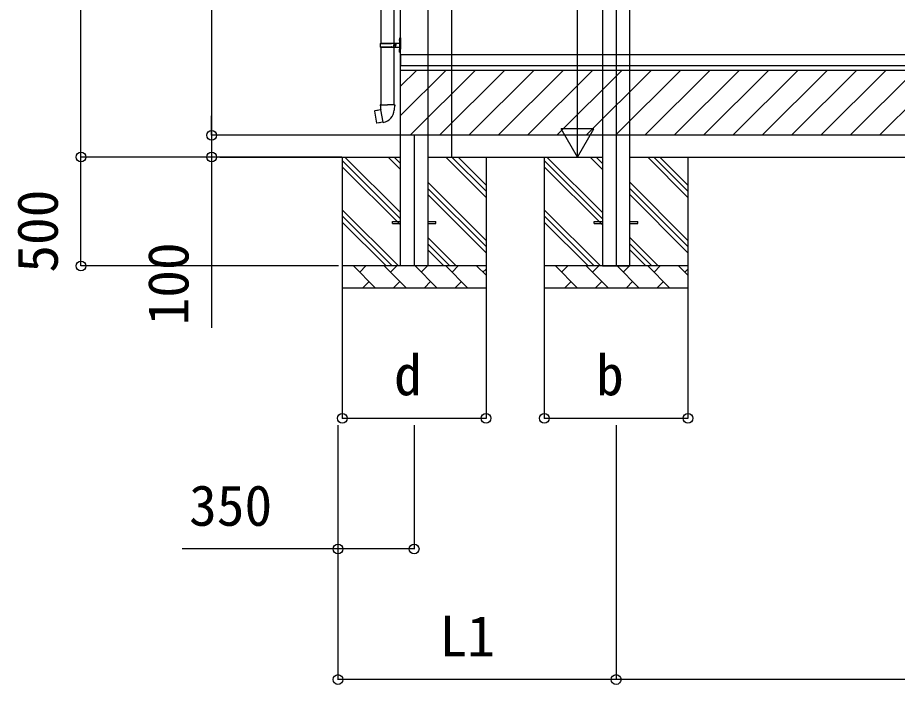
# Model space of a CAD drawing. Units: millimetres, scale not verified. Extents: x -13125 to 13125, y -19494 to 19412.
# Drawn here: x -3083 to 957, y -7266 to -4203 of the extents above; entities that cross this region are included whole.
import ezdxf
from ezdxf.enums import TextEntityAlignment as Align

# ---------------------------------------------------------------- set-up
doc = ezdxf.new("R2010")
doc.units = ezdxf.units.MM
doc.header["$LTSCALE"] = 70
for name, color, linetype in [('0-5_YKK_13', 4, 'Continuous'), ('0-6_YKK_A1', 4, 'Continuous'), ('0-7_YKK_D', 6, 'Continuous')]:
    doc.layers.add(name, color=color, linetype=linetype)
doc.styles.add('ＭＳ ゴシック', font='')
doc.styles.get('ＭＳ ゴシック').set_extended_font_data('MS Gothic')

msp = doc.modelspace()

# ---------------------------------------------------------------- linework, layer by layer
at = {"layer": '0-5_YKK_13'}
for p, q in [((-1416.5, -4320.86), (-1330.5, -4320.86)), ((-1416.5, -4320.86), (-1416.5, -4322.86)), ((-1357.5, -4320.86), (-1357.5, -4325.36)), ((-1349.5, -4320.86), (-1349.5, -4329.86)), ((-1330.8, -4303.72), (-1328.76, -4304.71)), ((-1329.53, -4301.71), (-1328.9, -4301.71)), ((-1329.53, -4301.71), (-1329.53, -4310.01)), ((-1329.53, -4310.01), (-1328.9, -4310.01)), ((-1328.9, -4301.71), (-1328.9, -4310.01)), ((-1328.9, -4301.71), (-1328.5, -4302.11)), ((-1328.9, -4310.01), (-1328.5, -4309.61)), ((-1328.76, -4304.71), (-1328.15, -4305.86)), ((-1328.5, -4297.86), (-1325.5, -4296.36)), ((-1328.5, -4297.86), (-1328.5, -4347.94)), ((-1328.5, -4302.11), (-1328.5, -4309.61)), ((-1325.5, -4296.36), (-1325.5, -4347.94)), ((-1325.5, -4296.36), (-1324.5, -4296.36)), ((-1324.5, -4296.36), (-1324.5, -4347.94)), ((-1324.5, -4319.97), (-1324.5, -4329.86)), ((-1417.5, -4322.86), (-1367.17, -4322.86)), ((-1417.5, -4336.86), (-1367.17, -4336.86)), ((-1416.5, -4338.86), (-1416.5, -4336.86)), ((-1416.5, -4338.86), (-1330.5, -4338.86)), ((-1414.5, -4338.86), (-1414.5, -4603.79)), ((-1357.5, -4325.36), (-1355.5, -4325.36)), ((-1357.5, -4338.86), (-1357.5, -4334.36)), ((-1357.5, -4334.36), (-1355.5, -4334.36)), ((-1355.5, -4325.36), (-1355.5, -4329.86)), ((-1355.5, -4334.36), (-1355.5, -4329.86)), ((-1354.5, -4338.86), (-1354.5, -4603.79)), ((-1349.5, -4325.36), (-1346.5, -4325.36)), ((-1349.5, -4338.86), (-1349.5, -4329.86)), ((-1349.5, -4334.36), (-1346.5, -4334.36)), ((-1346.5, -4325.36), (-1346.5, -4329.86)), ((-1346.5, -4334.36), (-1346.5, -4329.86)), ((-1330.8, -4351.72), (-1328.76, -4352.71)), ((-1329.53, -4349.71), (-1328.9, -4349.71)), ((-1329.53, -4349.71), (-1329.53, -4358.01)), ((-1329.53, -4358.01), (-1328.9, -4358.01)), ((-1328.9, -4349.71), (-1328.9, -4358.01)), ((-1328.9, -4349.71), (-1328.5, -4350.11)), ((-1328.9, -4358.01), (-1328.5, -4357.61)), ((-1328.76, -4352.71), (-1328.15, -4353.86)), ((-1328.5, -4361.86), (-1328.5, -4347.94)), ((-1328.5, -4350.11), (-1328.5, -4357.61)), ((-1328.5, -4361.86), (-1325.5, -4363.36)), ((-1325.5, -4363.36), (-1325.5, -4347.94)), ((-1324.5, -4363.36), (-1324.5, -4347.94)), ((-1325.5, -4363.36), (-1324.5, -4363.36)), ((-1416.35, -4603.79), (-1418.5, -4604.57)), ((-1418.5, -4604.57), (-1418.5, -4608.19)), ((-1416.35, -4603.79), (-1384.5, -4603.79)), ((-1416.35, -4603.79), (-1416.26, -4609.01)), ((-1352.65, -4603.79), (-1384.5, -4603.79)), ((-1352.65, -4603.79), (-1350.5, -4604.57)), ((-1350.5, -4604.57), (-1350.5, -4608.19)), ((-1442.96, -4632.24), (-1443.77, -4633.41)), ((-1443.77, -4633.41), (-1434.15, -4687.97)), ((-1415.09, -4626.99), (-1442.96, -4632.24)), ((-1430.22, -4629.64), (-1430.43, -4629.88)), ((-1418.5, -4608.19), (-1416.26, -4609.01)), ((-1416.26, -4609.01), (-1416, -4623.79)), ((-1416, -4623.79), (-1414.65, -4625.79)), ((-1404.74, -4684.29), (-1414.87, -4626.81)), ((-1414.85, -4625.99), (-1414.85, -4626.7)), ((-1414.65, -4625.79), (-1414.68, -4625.8)), ((-1354.31, -4625.73), (-1354.39, -4627.9)), ((-1353, -4623.79), (-1354.31, -4625.73)), ((-1350.5, -4608.19), (-1352.74, -4609.01)), ((-1404.43, -4685.05), (-1404.67, -4684.39)), ((-1420.12, -4686.88), (-1420.41, -4686.73)), ((-1362, -5139.5), (-1324.5, -5139.5)), ((-1362, -5148.5), (-1362, -5139.5)), ((-1362, -5148.5), (-1324.5, -5148.5)), ((-1199.5, -5139.5), (-1162, -5139.5)), ((-1199.5, -5148.5), (-1162, -5148.5)), ((-1162, -5148.5), (-1162, -5139.5)), ((-434.59, -5139.5), (-397.09, -5139.5)), ((-434.59, -5148.5), (-434.59, -5139.5)), ((-434.59, -5148.5), (-397.09, -5148.5)), ((-272.09, -5139.5), (-234.59, -5139.5)), ((-272.09, -5148.5), (-234.59, -5148.5)), ((-234.59, -5148.5), (-234.59, -5139.5))]:
    msp.add_line(p, q, dxfattribs=at)
for points in [[(-1414.5, -3518.86), (-1414.5, -4319.97), (-1414.5, -4320.86)], [(-1354.5, -3518.86), (-1354.5, -4319.97), (-1354.5, -4320.86)], [(-1330.8, -4308.01), (-1328.76, -4307.01), (-1328.15, -4305.86)], [(-1330.8, -4356.01), (-1328.76, -4355.01), (-1328.15, -4353.86)], [(-1352.65, -4603.79), (-1352.74, -4609.01), (-1353, -4623.79)], [(-1427.97, -4629.42), (-1428.25, -4629.27), (-1430.22, -4629.64)], [(-1405.01, -4684.2), (-1432.99, -4688.79), (-1434.15, -4687.97)], [(-1417.94, -4686.32), (-1418.15, -4686.56), (-1420.12, -4686.88)]]:
    msp.add_lwpolyline(points, dxfattribs=at)
for centre, radius, start, end in [((-1367.17, -4320.86), 2, 270, 359.99998), ((-1325.2, -4305.86), 6, 136.21765, 223.78235), ((-1330.5, -4318.86), 2, 270, 326.56047), ((-1368.75, -4329.86), 49.25, 171.82876, 180.00002), ((-1368.75, -4329.86), 49.25, 180.00002, 188.17127), ((-1367.17, -4338.86), 2, 0.00005, 90.00004), ((-1325.2, -4353.86), 6, 136.21765, 223.78235), ((-1330.5, -4340.86), 2, 0.00005, 90.00004), ((-1415.15, -4626.7), 0.3, 280.66842, 0), ((-1414.65, -4625.99), 0.2, 100, 180), ((-1414.65, -4625.79), 60.3, 279.96938, 358), ((-1404.96, -4684.49), 0.3, 20, 99.33158), ((-1404.25, -4684.98), 0.2, 200, 279.96938)]:
    msp.add_arc(centre, radius, start, end, dxfattribs=at)
at = {"layer": '0-6_YKK_A1'}
for p, q in [((4259.8, -4424), (-1324.5, -4424)), ((-1324.5, -4518.22), (-1250.28, -4444)), ((-1324.5, -4652.92), (-1115.58, -4444)), ((-1280.88, -4744), (-980.88, -4444)), ((-1146.17, -4744), (-846.17, -4444)), ((-1011.47, -4744), (-711.47, -4444)), ((-876.77, -4744), (-576.77, -4444)), ((-742.06, -4744), (-442.06, -4444)), ((-607.36, -4744), (-307.36, -4444)), ((-472.65, -4744), (-172.65, -4444)), ((-337.95, -4744), (-37.95, -4444)), ((-203.25, -4744), (96.75, -4444)), ((-68.54, -4744), (231.46, -4444)), ((66.16, -4744), (366.16, -4444)), ((200.87, -4744), (500.87, -4444)), ((335.57, -4744), (635.57, -4444)), ((470.27, -4744), (770.27, -4444)), ((604.98, -4744), (904.98, -4444)), ((739.68, -4744), (1039.68, -4444)), ((874.38, -4744), (1174.38, -4444)), ((4585.63, -4744), (-1690.32, -4744)), ((-1262, -4744), (-1262, -5344)), ((-2154.89, -4844), (-1324.5, -4844)), ((-1592, -4844), (-1592, -5444)), ((-1324.5, -5099.1), (-1579.6, -4844)), ((-1324.5, -4901.11), (-1381.61, -4844)), ((-1324.5, -4872.82), (-1353.32, -4844)), ((-1199.5, -4844), (-397.09, -4844)), ((-932, -5029.05), (-1117.05, -4844)), ((-932, -5000.77), (-1088.77, -4844)), ((-932, -4972.48), (-1060.48, -4844)), ((-932, -4844), (-932, -5444)), ((-664.59, -4844), (-664.59, -5444)), ((-397.09, -5099.1), (-652.19, -4844)), ((-397.09, -4901.11), (-454.2, -4844)), ((-397.09, -4872.82), (-425.91, -4844)), ((-272.09, -4844), (1302.91, -4844)), ((-4.59, -5029.05), (-189.64, -4844)), ((-4.59, -5000.77), (-161.35, -4844)), ((-4.59, -4972.48), (-133.07, -4844)), ((-4.59, -4844), (-4.59, -5444)), ((-1324.5, -5127.38), (-1592, -4859.88)), ((-1324.5, -5155.67), (-1592, -4888.17)), ((-397.09, -5127.38), (-664.59, -4859.88)), ((-397.09, -5155.67), (-664.59, -4888.17)), ((-932, -5227.04), (-1199.5, -4959.54)), ((-4.59, -5227.04), (-272.09, -4959.54)), ((-932, -5255.32), (-1199.5, -4987.82)), ((-4.59, -5255.32), (-272.09, -4987.82)), ((-932, -5283.61), (-1199.5, -5016.11)), ((-4.59, -5283.61), (-272.09, -5016.11)), ((-1334.16, -5344), (-1592, -5086.16)), ((-406.75, -5344), (-664.59, -5086.16)), ((-1362.44, -5344), (-1592, -5114.44)), ((-435.03, -5344), (-664.59, -5114.44)), ((-1390.73, -5344), (-1592, -5142.73)), ((-463.31, -5344), (-664.59, -5142.73)), ((-1069.6, -5344), (-1199.5, -5214.1)), ((-1097.88, -5344), (-1199.5, -5242.38)), ((-142.19, -5344), (-272.09, -5214.1)), ((-170.47, -5344), (-272.09, -5242.38)), ((-1126.17, -5344), (-1199.5, -5270.67)), ((-198.76, -5344), (-272.09, -5270.67)), ((-1588.72, -5344), (-1592, -5340.72)), ((-932, -5344), (-1592, -5344)), ((-1440.58, -5444), (-1540.58, -5344)), ((-1512.03, -5372.55), (-1483.47, -5344)), ((-1299.16, -5444), (-1399.16, -5344)), ((-1370.6, -5372.55), (-1342.05, -5344)), ((-1157.74, -5444), (-1257.74, -5344)), ((-1229.18, -5372.55), (-1200.63, -5344)), ((-1016.31, -5444), (-1116.31, -5344)), ((-1087.76, -5372.55), (-1059.21, -5344)), ((-932, -5386.89), (-974.89, -5344)), ((-946.34, -5372.55), (-932, -5358.21)), ((-661.3, -5344), (-664.59, -5340.72)), ((-4.59, -5344), (-664.59, -5344)), ((-513.17, -5444), (-613.17, -5344)), ((-584.61, -5372.55), (-556.06, -5344)), ((-371.75, -5444), (-471.75, -5344)), ((-443.19, -5372.55), (-414.64, -5344)), ((-230.32, -5444), (-330.32, -5344)), ((-301.77, -5372.55), (-273.22, -5344)), ((-88.9, -5444), (-188.9, -5344)), ((-160.35, -5372.55), (-131.8, -5344)), ((-4.59, -5386.89), (-47.48, -5344)), ((-18.93, -5372.55), (-4.59, -5358.21)), ((-1592, -5444), (-932, -5444)), ((-1469.13, -5415.45), (-1497.69, -5444)), ((-1327.71, -5415.45), (-1356.26, -5444)), ((-1186.29, -5415.45), (-1214.84, -5444)), ((-1044.87, -5415.45), (-1073.42, -5444)), ((-664.59, -5444), (-4.59, -5444)), ((-541.72, -5415.45), (-570.27, -5444)), ((-400.3, -5415.45), (-428.85, -5444)), ((-258.88, -5415.45), (-287.43, -5444)), ((-117.46, -5415.45), (-146.01, -5444))]:
    msp.add_line(p, q, dxfattribs=at)
for points in [[(-1199.5, -5344), (-1324.5, -5344), (-1324.5, -4744), (-1324.5, -2162), (-1199.5, -2162), (-1199.5, -4744)], [(-397.09, -5344), (-272.09, -5344), (-272.09, -4744), (-272.09, -2341), (-397.09, -2341), (-397.09, -4744)], [(-1324.5, -4444), (4309.8, -4444), (4309.8, -4744), (-1324.5, -4744)]]:
    msp.add_lwpolyline(points, close=True, dxfattribs=at)
for points in [[(-334.59, -2341), (-334.59, -4744), (-334.59, -5344)], [(-1088.5, -4844), (-1088.5, -4744), (-1088.5, -2739)], [(4259.8, -4374), (-1324.5, -4374), (-1324.5, -4424)]]:
    msp.add_lwpolyline(points, dxfattribs=at)
at = {"layer": '0-7_YKK_D'}
for p, q in [((-2792, -4844), (-2792, -2010.12)), ((-511.99, -4694), (-511.99, -2494)), ((-2192, -2739), (-2192, -4744)), ((-511.99, -4844), (-511.99, -4584.19)), ((-2192, -4744), (-2192, -4654)), ((-511.99, -4844), (-586.99, -4714.1)), ((-436.99, -4714.1), (-586.99, -4714.1)), ((-511.99, -4844), (-436.99, -4714.1)), ((-1613, -4744), (-2193, -4744)), ((-1594.35, -4744), (-2193, -4744)), ((-2192, -4744), (-2192, -4844)), ((-1662.01, -4844), (-2793, -4844)), ((-1595.35, -4844), (-2793, -4844)), ((-2792, -5344), (-2792, -4844)), ((-1594.35, -4844), (-2193, -4844)), ((-2192, -4844), (-2192, -5628.2)), ((-533.59, -4844), (-510.99, -4844)), ((-1608.76, -5344), (-2793, -5344)), ((-1592, -5445), (-1592, -6045)), ((-932, -5445), (-932, -6045)), ((-664.59, -5446), (-664.59, -6045)), ((-4.59, -5445), (-4.59, -6045)), ((-1592, -6044), (-932, -6044)), ((-664.59, -6044), (-4.59, -6044)), ((-1612, -6075), (-1612, -7245)), ((-1612, -6075), (-1612, -6645)), ((-1262, -6075), (-1262, -6645)), ((-334.59, -6075), (-334.59, -7245)), ((-334.59, -6075), (-334.59, -7245)), ((-334.59, -7244), (-1612, -7244)), ((3065.41, -7244), (-334.59, -7244))]:
    msp.add_line(p, q, dxfattribs=at)
msp.add_lwpolyline([(-1262, -6644), (-1612, -6644), (-2326.49, -6644)], dxfattribs=at)
for centre in [(-2192, -4744), (-2192, -4744), (-2792, -4844), (-2792, -4844), (-2192, -4844), (-2792, -5344), (-1592, -6044), (-932, -6044), (-664.59, -6044), (-4.59, -6044), (-1612, -6644), (-1262, -6644), (-1612, -7244), (-334.59, -7244), (-334.59, -7244)]:
    msp.add_circle(centre, 22.5, dxfattribs=at)

# ---------------------------------------------------------------- texts
at = {"layer": '0-7_YKK_D', "style": 'ＭＳ ゴシック'}
for s, p in [('500', (-2842, -5375.08)), ('100', (-2242, -5617.32))]:
    msp.add_text(s, height=187, rotation=90, dxfattribs=at).set_placement(p, align=Align.BOTTOM_LEFT)
for s, p in [('d', (-1354, -5994)), ('b', (-426.59, -5994)), ('350', (-2295.32, -6594)), ('L1', (-1145.71, -7194))]:
    msp.add_text(s, height=187, dxfattribs=at).set_placement(p, align=Align.BOTTOM_LEFT)

doc.saveas('drawing.dxf')
